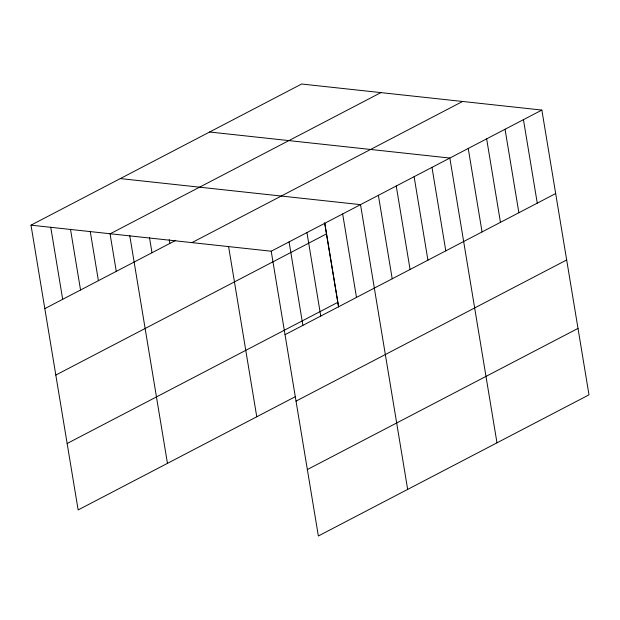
<?xml version="1.0" encoding="UTF-8"?>
<svg xmlns="http://www.w3.org/2000/svg" width="620" height="620" viewBox="0 0 620 620"><rect width="100%" height="100%" fill="white"/><g stroke="black" fill="none" stroke-linecap="round" stroke-linejoin="round"><path stroke-width="0.93" d="M295.252 396.707L78.143 509.935L31 225.161L301.646 84.018L541.857 110.066L589 394.839L318.354 535.982L271.211 251.216L541.857 110.066M110.267 233.756L380.913 92.612M44.818 308.628L175.809 240.32M191.944 242.614L462.59 101.471M55.816 375.061L326.461 233.918M67.146 443.502L337.792 302.358M285.029 334.684L555.675 193.541M296.027 401.117L566.672 259.966M307.357 469.557L578.003 328.414M209.622 132.006L449.841 158.054L496.984 442.827M120.311 178.583L360.522 204.639L407.666 489.405M31 225.161L271.211 251.216M523.451 119.668L537.269 203.135M505.052 129.262L518.87 212.738M486.646 138.865L500.464 222.332M468.239 148.459L482.058 231.927M431.977 167.377L445.796 250.844M414.114 176.692L427.932 260.16M396.25 186.008L410.068 269.475M378.386 195.323L392.204 278.791M342.659 213.954L356.485 297.422M324.803 223.27L338.621 306.737M324.624 222.844L338.551 306.97M306.939 232.585L320.757 316.053M289.075 241.901L302.893 325.368M228.641 246.845L256.765 416.779M169.229 239.63L169.857 243.42M149.482 237.561L151.993 252.735M129.735 235.492L167.454 463.357M109.988 233.43L116.266 271.366M90.241 231.361L98.41 280.682M70.494 229.292L80.546 289.997M50.747 227.23L62.682 299.313"/></g></svg>
